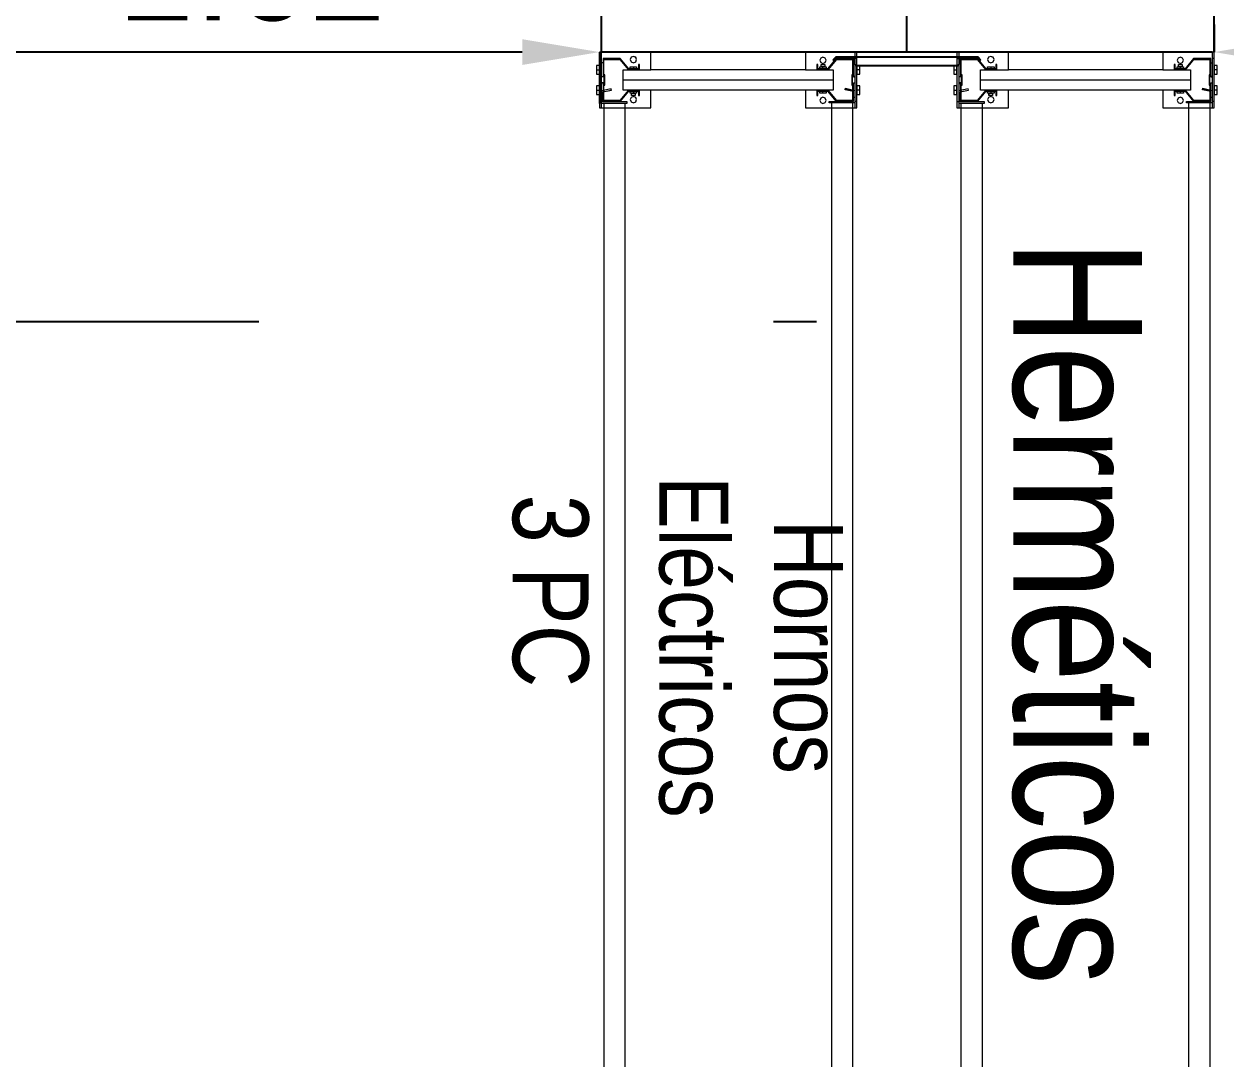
# Model space of a CAD drawing. Header units: metres. Extents: x 0 to 8715937, y -236336 to 216.
# Drawn here: x 129.953 to 132.754, y 85.312 to 87.725 of the extents above; entities that cross this region are included whole.
import ezdxf

# ---------------------------------------------------------------- set-up
doc = ezdxf.new("R2010")
doc.units = ezdxf.units.M
doc.header["$MEASUREMENT"] = 0
doc.header["$PDMODE"] = 3
doc.linetypes.add('ACAD_ISO10W100', pattern=[18, 12, -3, 0, -3])
for name, color, linetype in [('0-BLOCK-EQUIPAMIENTO', 7, 'Continuous'), ('0-BLOCK-ESTRUCTURA', 7, 'Continuous'), ('AAA BAST', 5, 'Continuous'), ('AAA CONECT', 3, 'Continuous'), ('AAA LARG', 1, 'Continuous'), ('COTAS INTERIORES', 2, 'Continuous'), ('EJES', 251, 'ACAD_ISO10W100'), ('MURO 20 - vista', 5, 'Continuous'), ('TEXTO', 7, 'Continuous')]:
    doc.layers.add(name, color=color, linetype=linetype)
doc.styles.add('AR', font='arial.ttf')
doc.dimstyles.new('CotaLoc0', dxfattribs={"dimtxt": 0.23, "dimasz": 0.18, "dimexe": 0.12, "dimexo": 0.37, "dimgap": 0.07, "dimtad": 1, "dimzin": 0, "dimdsep": 46, "dimtxsty": 'AR', "dimcen": 0.9, "dimclrd": 251, "dimclre": 251, "dimadec": 0, "dimazin": 0, "dimtfac": 1, "dimtofl": 0, "dimtmove": 1, "dimatfit": 3, "dimfxl": 0.18, "dimtolj": 1, "dimtzin": 0, "dimarcsym": 1})

# ---------------------------------------------------------------- blocks, each defined once
blk = doc.blocks.new('DPM-ESTRUCTURA')
at = {"layer": 'EJES', "ltscale": 0.4}
blk.add_line((108.48, 87.0301), (16.48, 87.0301), dxfattribs=at)
blk = doc.blocks.new('larguero 2.3')
at = {"layer": 'AAA LARG', "lineweight": 5}
for p, q in [((-0.0196, 0.0274), (-0.0189, 0.0305)), ((-0.0189, 0.0305), (0.0032, 0.0258)), ((-0.0568, -0.0032), (-0.0568, 0)), ((-0.0568, 0), (0, 0)), ((0, 0.0232), (-0.0196, 0.0274)), ((0, 0), (0, 0.0232)), ((0.0032, 0.0258), (0.0032, -0.0032)), ((-0.0518, -0.0032), (-0.0568, -0.0032)), ((-0.0018, -0.0032), (-0.0518, -0.0032)), ((-0.0518, -0.0032), (-0.0518, -2.2932)), ((-0.0018, -2.2932), (-0.0018, -0.0032)), ((0.0032, -0.0032), (-0.0018, -0.0032)), ((-0.0518, -2.2932), (-0.0568, -2.2932)), ((-0.0568, -2.2932), (-0.0568, -2.2964)), ((-0.0568, -2.2964), (-0.0002, -2.2962)), ((0.0032, -2.2932), (-0.0518, -2.2932)), ((-0.0002, -2.2962), (0, -2.3196)), ((0.0032, -2.3222), (0.0032, -2.2932)), ((0, -2.3196), (-0.0196, -2.3238)), ((-0.0196, -2.3238), (-0.0189, -2.3269)), ((-0.0189, -2.3269), (0.0032, -2.3222))]:
    blk.add_line(p, q, dxfattribs=at)
blk = doc.blocks.new('bastidor 0.60')
at = {"layer": 'MURO 20 - vista', "lineweight": 5}
h = blk.add_hatch(color=256, dxfattribs=at)
h.dxf.hatch_style = 1
h.paths.add_polyline_path([(-0.5068, 0.089), (-0.5068, 0.101), (-0.5088, 0.101), (-0.5088, 0.091), (-0.5318, 0.091), (-0.5518, 0.115), (-0.5918, 0.115), (-0.5918, 0.075), (-0.5898, 0.075), (-0.5898, 0.055), (-0.5918, 0.055), (-0.5918, 0.015), (-0.5518, 0.015), (-0.5318, 0.039), (-0.5284, 0.039), (-0.5284, 0.039), (-0.5209, 0.039), (-0.5134, 0.039), (-0.5088, 0.039), (-0.5088, 0.029), (-0.5068, 0.029), (-0.5068, 0.041), (-0.5327, 0.041), (-0.5527, 0.017), (-0.5898, 0.017), (-0.5898, 0.053), (-0.5878, 0.053), (-0.5878, 0.077), (-0.5898, 0.077), (-0.5898, 0.113), (-0.5527, 0.113), (-0.5327, 0.089)])
h = blk.add_hatch(color=256, dxfattribs=at)
h.dxf.hatch_style = 1
h.paths.add_polyline_path([(-0.0932, 0.041), (-0.0932, 0.029), (-0.0912, 0.029), (-0.0912, 0.039), (-0.0682, 0.039), (-0.0482, 0.015), (-0.0082, 0.015), (-0.0082, 0.055), (-0.0102, 0.055), (-0.0102, 0.075), (-0.0082, 0.075), (-0.0082, 0.115), (-0.0482, 0.115), (-0.0682, 0.091), (-0.0716, 0.091), (-0.0716, 0.091), (-0.0791, 0.091), (-0.0866, 0.091), (-0.0912, 0.091), (-0.0912, 0.101), (-0.0932, 0.101), (-0.0932, 0.089), (-0.0673, 0.089), (-0.0473, 0.113), (-0.0102, 0.113), (-0.0102, 0.077), (-0.0122, 0.077), (-0.0122, 0.053), (-0.0102, 0.053), (-0.0102, 0.017), (-0.0473, 0.017), (-0.0673, 0.041)])
at = {"layer": 'AAA BAST', "lineweight": 5}
for p, q in [((-0.48, 0.13), (-0.6, 0.13)), ((-0.6, 0.13), (-0.6, 0)), ((-0.6, 0.115), (-0.595, 0.115)), ((-0.595, 0.115), (-0.595, 0.13)), ((-0.595, 0.105), (-0.595, 0.115)), ((-0.5518, 0.115), (-0.5918, 0.115)), ((-0.5918, 0.115), (-0.5918, 0.075)), ((-0.5898, 0.077), (-0.5898, 0.113)), ((-0.5898, 0.113), (-0.5527, 0.113)), ((-0.5527, 0.113), (-0.5327, 0.089)), ((-0.5318, 0.091), (-0.5518, 0.115)), ((-0.5262, 0.1178), (-0.5284, 0.1125)), ((-0.5284, 0.1125), (-0.5262, 0.1072)), ((-0.5209, 0.12), (-0.5262, 0.1178)), ((-0.5156, 0.1178), (-0.5209, 0.12)), ((-0.5134, 0.1125), (-0.5156, 0.1178)), ((-0.5156, 0.1072), (-0.5134, 0.1125)), ((-0.48, 0.089), (-0.48, 0.13)), ((0, 0.13), (-0.12, 0.13)), ((-0.12, 0.13), (-0.12, 0.089)), ((-0.0844, 0.1161), (-0.0866, 0.1108)), ((-0.0791, 0.1183), (-0.0844, 0.1161)), ((-0.0738, 0.1161), (-0.0791, 0.1183)), ((-0.0716, 0.1108), (-0.0738, 0.1161)), ((-0.0482, 0.115), (-0.0682, 0.091)), ((-0.0673, 0.089), (-0.0473, 0.113)), ((-0.0082, 0.115), (-0.0482, 0.115)), ((-0.0473, 0.113), (-0.0102, 0.113)), ((-0.0102, 0.113), (-0.0102, 0.077)), ((-0.0082, 0.075), (-0.0082, 0.115)), ((-0.005, 0.13), (-0.005, 0.115)), ((0, 0.115), (-0.005, 0.115)), ((-0.005, 0.115), (-0.005, 0.105)), ((0, 0), (0, 0.13)), ((-0.6, 0.0985), (-0.607, 0.0985)), ((-0.607, 0.0985), (-0.607, 0.0785)), ((-0.607, 0.0885), (-0.6, 0.0885)), ((-0.6, 0.0885), (-0.6, 0.0985)), ((-0.6, 0.0785), (-0.6, 0.0985)), ((-0.595, 0.072), (-0.595, 0.105)), ((-0.5918, 0.105), (-0.595, 0.105)), ((-0.5448, 0.041), (-0.5448, 0.089)), ((-0.5448, 0.089), (-0.48, 0.089)), ((-0.5327, 0.089), (-0.5068, 0.089)), ((-0.5088, 0.091), (-0.5318, 0.091)), ((-0.5284, 0.091), (-0.5284, 0.096)), ((-0.5284, 0.096), (-0.5134, 0.096)), ((-0.5284, 0.091), (-0.5284, 0.096)), ((-0.5284, 0.096), (-0.5209, 0.096)), ((-0.5134, 0.091), (-0.5284, 0.091)), ((-0.5262, 0.1072), (-0.5209, 0.105)), ((-0.5209, 0.105), (-0.5156, 0.1072)), ((-0.5209, 0.096), (-0.5209, 0.091)), ((-0.5134, 0.096), (-0.5134, 0.091)), ((-0.5068, 0.101), (-0.5088, 0.101)), ((-0.5088, 0.101), (-0.5088, 0.091)), ((-0.5068, 0.089), (-0.5068, 0.101)), ((-0.48, 0.089), (-0.12, 0.089)), ((-0.12, 0.089), (-0.0552, 0.089)), ((-0.0912, 0.101), (-0.0932, 0.101)), ((-0.0932, 0.101), (-0.0932, 0.089)), ((-0.0932, 0.089), (-0.0673, 0.089)), ((-0.0912, 0.091), (-0.0912, 0.101)), ((-0.0682, 0.091), (-0.0912, 0.091)), ((-0.0866, 0.1108), (-0.0844, 0.1055)), ((-0.0866, 0.091), (-0.0866, 0.096)), ((-0.0866, 0.096), (-0.0716, 0.096)), ((-0.0716, 0.091), (-0.0866, 0.091)), ((-0.0844, 0.1055), (-0.0791, 0.1033)), ((-0.0833, 0.096), (-0.0833, 0.101)), ((-0.0833, 0.101), (-0.0748, 0.101)), ((-0.0791, 0.096), (-0.0833, 0.096)), ((-0.0791, 0.1033), (-0.0738, 0.1055)), ((-0.0791, 0.091), (-0.0791, 0.096)), ((-0.0748, 0.096), (-0.0791, 0.096)), ((-0.0716, 0.091), (-0.0791, 0.091)), ((-0.0748, 0.101), (-0.0748, 0.096)), ((-0.0738, 0.1055), (-0.0716, 0.1108)), ((-0.0716, 0.096), (-0.0716, 0.091)), ((-0.0552, 0.089), (-0.0552, 0.041)), ((-0.0082, 0.105), (-0.005, 0.105)), ((-0.005, 0.105), (-0.005, 0.072)), ((0.007, 0.0985), (0, 0.0985)), ((0, 0.0985), (0, 0.0885)), ((0.007, 0.0885), (0, 0.0885)), ((0, 0.0885), (0, 0.0785)), ((0.007, 0.0785), (0.007, 0.0985)), ((-0.607, 0.0785), (-0.6, 0.0785)), ((-0.595, 0.058), (-0.595, 0.072)), ((-0.5918, 0.072), (-0.595, 0.072)), ((-0.595, 0.025), (-0.595, 0.058)), ((-0.5918, 0.058), (-0.595, 0.058)), ((-0.5918, 0.075), (-0.5898, 0.075)), ((-0.5918, 0.075), (-0.5918, 0.072)), ((-0.5918, 0.055), (-0.5918, 0.058)), ((-0.5878, 0.077), (-0.5898, 0.077)), ((-0.5898, 0.075), (-0.5898, 0.055)), ((-0.5878, 0.053), (-0.5878, 0.077)), ((-0.0552, 0.065), (-0.5448, 0.065)), ((-0.0102, 0.077), (-0.0122, 0.077)), ((-0.0122, 0.077), (-0.0122, 0.053)), ((-0.0102, 0.055), (-0.0102, 0.075)), ((-0.0102, 0.075), (-0.0082, 0.075)), ((-0.0082, 0.075), (-0.0082, 0.072)), ((-0.0082, 0.072), (-0.005, 0.072)), ((-0.0082, 0.055), (-0.0082, 0.058)), ((-0.0082, 0.058), (-0.005, 0.058)), ((-0.005, 0.072), (-0.005, 0.058)), ((-0.005, 0.058), (-0.005, 0.025)), ((0, 0.0785), (0.007, 0.0785)), ((-0.6, 0.0515), (-0.607, 0.0515)), ((-0.607, 0.0515), (-0.607, 0.0315)), ((-0.607, 0.0415), (-0.6, 0.0415)), ((-0.607, 0.0315), (-0.6, 0.0315)), ((-0.6, 0.0415), (-0.6, 0.0515)), ((-0.6, 0.0315), (-0.6, 0.0415)), ((-0.5898, 0.055), (-0.5918, 0.055)), ((-0.5918, 0.055), (-0.5918, 0.015)), ((-0.5898, 0.017), (-0.5898, 0.053)), ((-0.5898, 0.053), (-0.5878, 0.053)), ((-0.5327, 0.041), (-0.5527, 0.017)), ((-0.5518, 0.015), (-0.5318, 0.039)), ((-0.48, 0.041), (-0.5448, 0.041)), ((-0.5068, 0.041), (-0.5327, 0.041)), ((-0.5318, 0.039), (-0.5088, 0.039)), ((-0.5284, 0.039), (-0.5134, 0.039)), ((-0.5284, 0.034), (-0.5284, 0.039)), ((-0.5284, 0.039), (-0.5209, 0.039)), ((-0.5134, 0.034), (-0.5284, 0.034)), ((-0.5252, 0.029), (-0.5252, 0.034)), ((-0.5252, 0.034), (-0.5209, 0.034)), ((-0.5167, 0.029), (-0.5252, 0.029)), ((-0.5209, 0.039), (-0.5209, 0.034)), ((-0.5209, 0.034), (-0.5167, 0.034)), ((-0.5167, 0.034), (-0.5167, 0.029)), ((-0.5134, 0.039), (-0.5134, 0.034)), ((-0.5088, 0.039), (-0.5088, 0.029)), ((-0.5088, 0.029), (-0.5068, 0.029)), ((-0.5068, 0.029), (-0.5068, 0.041)), ((-0.48, 0), (-0.48, 0.041)), ((-0.48, 0.041), (-0.12, 0.041)), ((-0.12, 0.041), (-0.12, 0)), ((-0.0552, 0.041), (-0.12, 0.041)), ((-0.0673, 0.041), (-0.0932, 0.041)), ((-0.0932, 0.041), (-0.0932, 0.029)), ((-0.0932, 0.029), (-0.0912, 0.029)), ((-0.0912, 0.039), (-0.0682, 0.039)), ((-0.0912, 0.029), (-0.0912, 0.039)), ((-0.0866, 0.034), (-0.0866, 0.039)), ((-0.0866, 0.039), (-0.0716, 0.039)), ((-0.0716, 0.034), (-0.0866, 0.034)), ((-0.0791, 0.034), (-0.0791, 0.039)), ((-0.0716, 0.034), (-0.0791, 0.034)), ((-0.0716, 0.039), (-0.0716, 0.034)), ((-0.0716, 0.039), (-0.0716, 0.034)), ((-0.0682, 0.039), (-0.0482, 0.015)), ((-0.0473, 0.017), (-0.0673, 0.041)), ((-0.0122, 0.053), (-0.0102, 0.053)), ((-0.0082, 0.055), (-0.0102, 0.055)), ((-0.0102, 0.053), (-0.0102, 0.017)), ((-0.0082, 0.015), (-0.0082, 0.055)), ((0.007, 0.0515), (0, 0.0515)), ((0, 0.0515), (0, 0.0315)), ((0.007, 0.0415), (0, 0.0415)), ((0, 0.0415), (0, 0.0315)), ((0, 0.0315), (0.007, 0.0315)), ((0.007, 0.0315), (0.007, 0.0515)), ((-0.6, 0.015), (-0.595, 0.015)), ((-0.6, 0), (-0.48, 0)), ((-0.595, 0.015), (-0.595, 0.025)), ((-0.5918, 0.025), (-0.595, 0.025)), ((-0.595, 0), (-0.595, 0.015)), ((-0.5918, 0.015), (-0.5518, 0.015)), ((-0.5527, 0.017), (-0.5898, 0.017)), ((-0.5262, 0.0245), (-0.5284, 0.0192)), ((-0.5284, 0.0192), (-0.5262, 0.0139)), ((-0.5209, 0.0267), (-0.5262, 0.0245)), ((-0.5262, 0.0139), (-0.5209, 0.0117)), ((-0.5156, 0.0245), (-0.5209, 0.0267)), ((-0.5209, 0.0117), (-0.5156, 0.0139)), ((-0.5134, 0.0192), (-0.5156, 0.0245)), ((-0.5156, 0.0139), (-0.5134, 0.0192)), ((-0.12, 0), (0, 0)), ((-0.0844, 0.0228), (-0.0866, 0.0175)), ((-0.0866, 0.0175), (-0.0844, 0.0122)), ((-0.0791, 0.025), (-0.0844, 0.0228)), ((-0.0844, 0.0122), (-0.0791, 0.01)), ((-0.0738, 0.0228), (-0.0791, 0.025)), ((-0.0791, 0.01), (-0.0738, 0.0122)), ((-0.0716, 0.0175), (-0.0738, 0.0228)), ((-0.0738, 0.0122), (-0.0716, 0.0175)), ((-0.0482, 0.015), (-0.0082, 0.015)), ((-0.0102, 0.017), (-0.0473, 0.017)), ((-0.0082, 0.025), (-0.005, 0.025)), ((-0.005, 0.025), (-0.005, 0.015)), ((0, 0.015), (-0.005, 0.015)), ((-0.005, 0.015), (-0.005, 0))]:
    blk.add_line(p, q, dxfattribs=at)
blk = doc.blocks.new('conector de 0.25')
at = {"layer": 'AAA CONECT'}
for p, q in [((-0.3358, 0.007), (-0.3373, 0.0057)), ((-0.3373, 0.0057), (-0.3309, -0.002)), ((-0.33, 0), (-0.3358, 0.007)), ((-0.2884, 0), (-0.33, 0)), ((-0.2834, 0.018), (-0.2884, 0.013)), ((-0.2884, 0.013), (-0.2884, 0)), ((-0.0466, 0.018), (-0.2834, 0.018)), ((-0.0416, 0.013), (-0.0466, 0.018)), ((-0.0416, 0), (-0.0416, 0.013)), ((0, 0), (-0.0416, 0)), ((0.0058, 0.007), (0, 0)), ((0.0009, -0.002), (0.0073, 0.0057)), ((0.0073, 0.0057), (0.0058, 0.007)), ((-0.3309, -0.002), (0.0009, -0.002))]:
    blk.add_line(p, q, dxfattribs=at)
blk = doc.blocks.new('DPM-EQUIPAMIENTO')
at = {"ltscale": 0.1}
for p, q in [((43.5791, 87.6593), (43.5791, 88.2593)), ((44.2906, 87.6593), (44.2906, 88.2593)), ((45.0021, 88.2593), (45.0071, 87.6593)), ((45.0021, 87.6593), (43.5791, 87.6593))]:
    blk.add_line(p, q, dxfattribs=at)
at = {"layer": 'AAA BAST', "rotation": 180}
for p in [(43.5741, 87.6593), (44.4071, 87.6593)]:
    blk.add_blockref('bastidor 0.60', p, dxfattribs=at)
at = {"layer": 'AAA CONECT', "rotation": 180}
for name, p in [('conector de 0.25', (44.1256, 87.6458)), ('larguero 2.3', (43.5821, 85.2468)), ('larguero 2.3', (44.4148, 85.2468))]:
    blk.add_blockref(name, p, dxfattribs=at)
at = {"layer": 'AAA CONECT'}
for p in [(44.1664, 87.5443), (44.9991, 87.5443)]:
    blk.add_blockref('larguero 2.3', p, dxfattribs=at)
blk = doc.blocks.new('*D140')
at = {"layer": 'COTAS INTERIORES', "color": 251, "lineweight": -2, "ltscale": 0.1, "transparency": 16777216}
for p, q in [((132.7271, 87.6593), (132.7271, 87.7793)), ((134.3471, 87.6593), (134.3471, 87.7793)), ((134.1671, 87.6593), (132.9071, 87.6593))]:
    blk.add_line(p, q, dxfattribs=at)
at = {"layer": 'COTAS INTERIORES', "color": 251, "ltscale": 0.1, "transparency": 16777216}
for points in [[(132.9071, 87.6893), (132.9071, 87.6293), (132.7271, 87.6593)], [(134.1671, 87.6893), (134.1671, 87.6293), (134.3471, 87.6593)]]:
    blk.add_solid(points, dxfattribs=at)
at = {"layer": 'Defpoints', "color": 0, "ltscale": 0.1, "transparency": 16777216}
for p in [(132.7271, 87.6593), (132.7271, 87.6593), (134.3471, 87.6593)]:
    blk.add_point(p, dxfattribs=at)
at = {"layer": 'COTAS INTERIORES', "color": 0, "ltscale": 0.1, "transparency": 16777216, "insert": (133.5371, 87.8467), "char_height": 0.23, "attachment_point": 5, "style": 'AR'}
blk.add_mtext('\\A1;1.62', dxfattribs=at)
blk = doc.blocks.new('*D141')
at = {"layer": 'COTAS INTERIORES', "color": 251, "lineweight": -2, "ltscale": 0.1, "transparency": 16777216}
for p, q in [((129.6721, 87.6593), (129.6721, 87.7793)), ((131.1141, 87.6593), (129.8521, 87.6593)), ((131.2941, 87.6593), (131.2941, 87.5393))]:
    blk.add_line(p, q, dxfattribs=at)
at = {"layer": 'COTAS INTERIORES', "color": 251, "ltscale": 0.1, "transparency": 16777216}
for points in [[(129.8521, 87.6893), (129.8521, 87.6293), (129.6721, 87.6593)], [(131.1141, 87.6893), (131.1141, 87.6293), (131.2941, 87.6593)]]:
    blk.add_solid(points, dxfattribs=at)
at = {"layer": 'Defpoints', "color": 0, "ltscale": 0.1, "transparency": 16777216}
for p in [(129.6721, 87.6593), (129.6721, 87.6593), (131.2941, 87.6593)]:
    blk.add_point(p, dxfattribs=at)
at = {"layer": 'COTAS INTERIORES', "color": 0, "ltscale": 0.1, "transparency": 16777216, "insert": (130.4831, 87.8467), "char_height": 0.23, "attachment_point": 5, "style": 'AR'}
blk.add_mtext('\\A1;1.62', dxfattribs=at)

msp = doc.modelspace()

# ---------------------------------------------------------------- hatches: boundary and pattern name
at = {"layer": 'MURO 20 - vista', "lineweight": 5}
h = msp.add_hatch(color=256, dxfattribs=at)
h.dxf.hatch_style = 1
h.paths.add_polyline_path([(131.3873, 87.6183), (131.3873, 87.6303), (131.3853, 87.6303), (131.3853, 87.6203), (131.3623, 87.6203), (131.3423, 87.6443), (131.3023, 87.6443), (131.3023, 87.6043), (131.3043, 87.6043), (131.3043, 87.5843), (131.3023, 87.5843), (131.3023, 87.5443), (131.3423, 87.5443), (131.3623, 87.5683), (131.3657, 87.5683), (131.3657, 87.5683), (131.3732, 87.5683), (131.3807, 87.5683), (131.3853, 87.5683), (131.3853, 87.5583), (131.3873, 87.5583), (131.3873, 87.5703), (131.3614, 87.5703), (131.3414, 87.5463), (131.3043, 87.5463), (131.3043, 87.5823), (131.3063, 87.5823), (131.3063, 87.6063), (131.3043, 87.6063), (131.3043, 87.6423), (131.3414, 87.6423), (131.3614, 87.6183)])
h = msp.add_hatch(color=256, dxfattribs=at)
h.dxf.hatch_style = 1
h.paths.add_polyline_path([(131.8009, 87.5703), (131.8009, 87.5583), (131.8029, 87.5583), (131.8029, 87.5683), (131.8259, 87.5683), (131.8459, 87.5443), (131.8859, 87.5443), (131.8859, 87.5843), (131.8839, 87.5843), (131.8839, 87.6043), (131.8859, 87.6043), (131.8859, 87.6443), (131.8459, 87.6443), (131.8259, 87.6203), (131.8225, 87.6203), (131.8225, 87.6203), (131.815, 87.6203), (131.8075, 87.6203), (131.8029, 87.6203), (131.8029, 87.6303), (131.8009, 87.6303), (131.8009, 87.6183), (131.8269, 87.6183), (131.8469, 87.6423), (131.8839, 87.6423), (131.8839, 87.6063), (131.8819, 87.6063), (131.8819, 87.5823), (131.8839, 87.5823), (131.8839, 87.5463), (131.8469, 87.5463), (131.8269, 87.5703)])
h = msp.add_hatch(color=256, dxfattribs=at)
h.dxf.hatch_style = 1
h.paths.add_polyline_path([(132.2203, 87.6183), (132.2203, 87.6303), (132.2183, 87.6303), (132.2183, 87.6203), (132.1953, 87.6203), (132.1753, 87.6443), (132.1353, 87.6443), (132.1353, 87.6043), (132.1373, 87.6043), (132.1373, 87.5843), (132.1353, 87.5843), (132.1353, 87.5443), (132.1753, 87.5443), (132.1953, 87.5683), (132.1987, 87.5683), (132.1987, 87.5683), (132.2062, 87.5683), (132.2137, 87.5683), (132.2183, 87.5683), (132.2183, 87.5583), (132.2203, 87.5583), (132.2203, 87.5703), (132.1944, 87.5703), (132.1744, 87.5463), (132.1373, 87.5463), (132.1373, 87.5823), (132.1393, 87.5823), (132.1393, 87.6063), (132.1373, 87.6063), (132.1373, 87.6423), (132.1744, 87.6423), (132.1944, 87.6183)])
h = msp.add_hatch(color=256, dxfattribs=at)
h.dxf.hatch_style = 1
h.paths.add_polyline_path([(132.6339, 87.5703), (132.6339, 87.5583), (132.6359, 87.5583), (132.6359, 87.5683), (132.6589, 87.5683), (132.6789, 87.5443), (132.7189, 87.5443), (132.7189, 87.5843), (132.7169, 87.5843), (132.7169, 87.6043), (132.7189, 87.6043), (132.7189, 87.6443), (132.6789, 87.6443), (132.6589, 87.6203), (132.6555, 87.6203), (132.6555, 87.6203), (132.648, 87.6203), (132.6405, 87.6203), (132.6359, 87.6203), (132.6359, 87.6303), (132.6339, 87.6303), (132.6339, 87.6183), (132.6598, 87.6183), (132.6798, 87.6423), (132.7169, 87.6423), (132.7169, 87.6063), (132.7149, 87.6063), (132.7149, 87.5823), (132.7169, 87.5823), (132.7169, 87.5463), (132.6798, 87.5463), (132.6598, 87.5703)])

# ---------------------------------------------------------------- linework, layer by layer
at = {"layer": 'AAA BAST', "lineweight": 5}
for p, q in [((131.4141, 87.6593), (131.2941, 87.6593)), ((131.2941, 87.6593), (131.2941, 87.5293)), ((131.2941, 87.6443), (131.2991, 87.6443)), ((131.2991, 87.6443), (131.2991, 87.6593)), ((131.2991, 87.6343), (131.2991, 87.6443)), ((131.3423, 87.6443), (131.3023, 87.6443)), ((131.3023, 87.6443), (131.3023, 87.6043)), ((131.3043, 87.6063), (131.3043, 87.6423)), ((131.3043, 87.6423), (131.3414, 87.6423)), ((131.3414, 87.6423), (131.3614, 87.6183)), ((131.3623, 87.6203), (131.3423, 87.6443)), ((131.3679, 87.6471), (131.3657, 87.6418)), ((131.3657, 87.6418), (131.3679, 87.6364)), ((131.3732, 87.6493), (131.3679, 87.6471)), ((131.3679, 87.6364), (131.3732, 87.6343)), ((131.3785, 87.647), (131.3732, 87.6493)), ((131.3732, 87.6343), (131.3785, 87.6364)), ((131.3807, 87.6418), (131.3785, 87.647)), ((131.3785, 87.6364), (131.3807, 87.6418)), ((131.4141, 87.6183), (131.4141, 87.6593)), ((131.8941, 87.6593), (131.7741, 87.6593)), ((131.7741, 87.6593), (131.7741, 87.6183)), ((131.8097, 87.6454), (131.8075, 87.6401)), ((131.8075, 87.6401), (131.8097, 87.6348)), ((131.815, 87.6476), (131.8097, 87.6454)), ((131.8203, 87.6454), (131.815, 87.6476)), ((131.8225, 87.6401), (131.8203, 87.6454)), ((131.8203, 87.6348), (131.8225, 87.6401)), ((131.8459, 87.6443), (131.8259, 87.6203)), ((131.8269, 87.6183), (131.8469, 87.6423)), ((131.8859, 87.6443), (131.8459, 87.6443)), ((131.8469, 87.6423), (131.8839, 87.6423)), ((131.8839, 87.6423), (131.8839, 87.6063)), ((131.8859, 87.6043), (131.8859, 87.6443)), ((131.8891, 87.6593), (131.8891, 87.6443)), ((131.8941, 87.6443), (131.8891, 87.6443)), ((131.8891, 87.6443), (131.8891, 87.6343)), ((131.8941, 87.5293), (131.8941, 87.6593)), ((132.2471, 87.6593), (132.1271, 87.6593)), ((132.1271, 87.6593), (132.1271, 87.5293)), ((132.1271, 87.6443), (132.1321, 87.6443)), ((132.1321, 87.6443), (132.1321, 87.6593)), ((132.1321, 87.6343), (132.1321, 87.6443)), ((132.1753, 87.6443), (132.1353, 87.6443)), ((132.1353, 87.6443), (132.1353, 87.6043)), ((132.1373, 87.6063), (132.1373, 87.6423)), ((132.1373, 87.6423), (132.1744, 87.6423)), ((132.1744, 87.6423), (132.1944, 87.6183)), ((132.1953, 87.6203), (132.1753, 87.6443)), ((132.2009, 87.6471), (132.1987, 87.6418)), ((132.1987, 87.6418), (132.2009, 87.6364)), ((132.2062, 87.6493), (132.2009, 87.6471)), ((132.2009, 87.6364), (132.2062, 87.6343)), ((132.2115, 87.647), (132.2062, 87.6493)), ((132.2062, 87.6343), (132.2115, 87.6364)), ((132.2137, 87.6418), (132.2115, 87.647)), ((132.2115, 87.6364), (132.2137, 87.6418)), ((132.2471, 87.6183), (132.2471, 87.6593)), ((132.7271, 87.6593), (132.6071, 87.6593)), ((132.6071, 87.6593), (132.6071, 87.6183)), ((132.6427, 87.6454), (132.6405, 87.6401)), ((132.6405, 87.6401), (132.6427, 87.6348)), ((132.648, 87.6476), (132.6427, 87.6454)), ((132.6533, 87.6454), (132.648, 87.6476)), ((132.6555, 87.6401), (132.6533, 87.6454)), ((132.6533, 87.6348), (132.6555, 87.6401)), ((132.6789, 87.6443), (132.6589, 87.6203)), ((132.6598, 87.6183), (132.6798, 87.6423)), ((132.7189, 87.6443), (132.6789, 87.6443)), ((132.6798, 87.6423), (132.7169, 87.6423)), ((132.7169, 87.6423), (132.7169, 87.6063)), ((132.7189, 87.6043), (132.7189, 87.6443)), ((132.7221, 87.6593), (132.7221, 87.6443)), ((132.7271, 87.6443), (132.7221, 87.6443)), ((132.7221, 87.6443), (132.7221, 87.6343)), ((132.7271, 87.5293), (132.7271, 87.6593)), ((131.2941, 87.6278), (131.2871, 87.6278)), ((131.2871, 87.6278), (131.2871, 87.6078)), ((131.2871, 87.6178), (131.2941, 87.6178)), ((131.2871, 87.6078), (131.2941, 87.6078)), ((131.2941, 87.6178), (131.2941, 87.6278)), ((131.2941, 87.6078), (131.2941, 87.6278)), ((131.2991, 87.6013), (131.2991, 87.6343)), ((131.3023, 87.6343), (131.2991, 87.6343)), ((131.3494, 87.5703), (131.3494, 87.6183)), ((131.3494, 87.6183), (131.4141, 87.6183)), ((131.3614, 87.6183), (131.3873, 87.6183)), ((131.3853, 87.6203), (131.3623, 87.6203)), ((131.3657, 87.6203), (131.3657, 87.6253)), ((131.3657, 87.6253), (131.3807, 87.6253)), ((131.3657, 87.6203), (131.3657, 87.6253)), ((131.3657, 87.6253), (131.3732, 87.6253)), ((131.3807, 87.6203), (131.3657, 87.6203)), ((131.3732, 87.6253), (131.3732, 87.6203)), ((131.3807, 87.6253), (131.3807, 87.6203)), ((131.3873, 87.6303), (131.3853, 87.6303)), ((131.3853, 87.6303), (131.3853, 87.6203)), ((131.3873, 87.6183), (131.3873, 87.6303)), ((131.7741, 87.6183), (131.4141, 87.6183)), ((131.7741, 87.6183), (131.8389, 87.6183)), ((131.8029, 87.6303), (131.8009, 87.6303)), ((131.8009, 87.6303), (131.8009, 87.6183)), ((131.8009, 87.6183), (131.8269, 87.6183)), ((131.8029, 87.6203), (131.8029, 87.6303)), ((131.8259, 87.6203), (131.8029, 87.6203)), ((131.8075, 87.6203), (131.8075, 87.6253)), ((131.8075, 87.6253), (131.8225, 87.6253)), ((131.8225, 87.6203), (131.8075, 87.6203)), ((131.8097, 87.6348), (131.815, 87.6326)), ((131.8108, 87.6253), (131.8108, 87.6303)), ((131.8108, 87.6303), (131.8193, 87.6303)), ((131.815, 87.6253), (131.8108, 87.6253)), ((131.815, 87.6326), (131.8203, 87.6348)), ((131.815, 87.6203), (131.815, 87.6253)), ((131.8193, 87.6253), (131.815, 87.6253)), ((131.8225, 87.6203), (131.815, 87.6203)), ((131.8193, 87.6303), (131.8193, 87.6253)), ((131.8225, 87.6253), (131.8225, 87.6203)), ((131.8389, 87.6183), (131.8389, 87.5703)), ((131.8859, 87.6343), (131.8891, 87.6343)), ((131.8891, 87.6343), (131.8891, 87.6013)), ((131.9011, 87.6278), (131.8941, 87.6278)), ((131.8941, 87.6278), (131.8941, 87.6178)), ((131.9011, 87.6178), (131.8941, 87.6178)), ((131.8941, 87.6178), (131.8941, 87.6078)), ((131.8941, 87.6078), (131.9011, 87.6078)), ((131.9011, 87.6078), (131.9011, 87.6278)), ((132.1271, 87.6278), (132.1201, 87.6278)), ((132.1201, 87.6278), (132.1201, 87.6078)), ((132.1201, 87.6178), (132.1271, 87.6178)), ((132.1201, 87.6078), (132.1271, 87.6078)), ((132.1271, 87.6178), (132.1271, 87.6278)), ((132.1271, 87.6078), (132.1271, 87.6278)), ((132.1321, 87.6013), (132.1321, 87.6343)), ((132.1353, 87.6343), (132.1321, 87.6343)), ((132.1823, 87.5703), (132.1823, 87.6183)), ((132.1823, 87.6183), (132.2471, 87.6183)), ((132.1944, 87.6183), (132.2203, 87.6183)), ((132.2183, 87.6203), (132.1953, 87.6203)), ((132.1987, 87.6203), (132.1987, 87.6253)), ((132.1987, 87.6253), (132.2137, 87.6253)), ((132.1987, 87.6203), (132.1987, 87.6253)), ((132.1987, 87.6253), (132.2062, 87.6253)), ((132.2137, 87.6203), (132.1987, 87.6203)), ((132.2062, 87.6253), (132.2062, 87.6203)), ((132.2137, 87.6253), (132.2137, 87.6203)), ((132.2203, 87.6303), (132.2183, 87.6303)), ((132.2183, 87.6303), (132.2183, 87.6203)), ((132.2203, 87.6183), (132.2203, 87.6303)), ((132.6071, 87.6183), (132.2471, 87.6183)), ((132.6071, 87.6183), (132.6719, 87.6183)), ((132.6359, 87.6303), (132.6339, 87.6303)), ((132.6339, 87.6303), (132.6339, 87.6183)), ((132.6339, 87.6183), (132.6598, 87.6183)), ((132.6359, 87.6203), (132.6359, 87.6303)), ((132.6589, 87.6203), (132.6359, 87.6203)), ((132.6405, 87.6203), (132.6405, 87.6253)), ((132.6405, 87.6253), (132.6555, 87.6253)), ((132.6555, 87.6203), (132.6405, 87.6203)), ((132.6427, 87.6348), (132.648, 87.6326)), ((132.6438, 87.6253), (132.6438, 87.6303)), ((132.6438, 87.6303), (132.6523, 87.6303)), ((132.648, 87.6253), (132.6438, 87.6253)), ((132.648, 87.6326), (132.6533, 87.6348)), ((132.648, 87.6203), (132.648, 87.6253)), ((132.6523, 87.6253), (132.648, 87.6253)), ((132.6555, 87.6203), (132.648, 87.6203)), ((132.6523, 87.6303), (132.6523, 87.6253)), ((132.6555, 87.6253), (132.6555, 87.6203)), ((132.6719, 87.6183), (132.6719, 87.5703)), ((132.7189, 87.6343), (132.7221, 87.6343)), ((132.7221, 87.6343), (132.7221, 87.6013)), ((132.7341, 87.6278), (132.7271, 87.6278)), ((132.7271, 87.6278), (132.7271, 87.6178)), ((132.7341, 87.6178), (132.7271, 87.6178)), ((132.7271, 87.6178), (132.7271, 87.6078)), ((132.7271, 87.6078), (132.7341, 87.6078)), ((132.7341, 87.6078), (132.7341, 87.6278)), ((131.2941, 87.5808), (131.2871, 87.5808)), ((131.2871, 87.5808), (131.2871, 87.5608)), ((131.2941, 87.5708), (131.2941, 87.5808)), ((131.2991, 87.5873), (131.2991, 87.6013)), ((131.3023, 87.6013), (131.2991, 87.6013)), ((131.2991, 87.5543), (131.2991, 87.5873)), ((131.3023, 87.5873), (131.2991, 87.5873)), ((131.3023, 87.6043), (131.3043, 87.6043)), ((131.3023, 87.6043), (131.3023, 87.6013)), ((131.3023, 87.5843), (131.3023, 87.5873)), ((131.3043, 87.5843), (131.3023, 87.5843)), ((131.3023, 87.5843), (131.3023, 87.5443)), ((131.3063, 87.6063), (131.3043, 87.6063)), ((131.3043, 87.6043), (131.3043, 87.5843)), ((131.3043, 87.5463), (131.3043, 87.5823)), ((131.3043, 87.5823), (131.3063, 87.5823)), ((131.3063, 87.5823), (131.3063, 87.6063)), ((131.3494, 87.5943), (131.8389, 87.5943)), ((131.8839, 87.6063), (131.8819, 87.6063)), ((131.8819, 87.6063), (131.8819, 87.5823)), ((131.8819, 87.5823), (131.8839, 87.5823)), ((131.8839, 87.5843), (131.8839, 87.6043)), ((131.8839, 87.6043), (131.8859, 87.6043)), ((131.8859, 87.5843), (131.8839, 87.5843)), ((131.8839, 87.5823), (131.8839, 87.5463)), ((131.8859, 87.6043), (131.8859, 87.6013)), ((131.8859, 87.6013), (131.8891, 87.6013)), ((131.8859, 87.5843), (131.8859, 87.5873)), ((131.8859, 87.5873), (131.8891, 87.5873)), ((131.8859, 87.5443), (131.8859, 87.5843)), ((131.8891, 87.6013), (131.8891, 87.5873)), ((131.8891, 87.5873), (131.8891, 87.5543)), ((131.9011, 87.5808), (131.8941, 87.5808)), ((131.8941, 87.5808), (131.8941, 87.5608)), ((131.9011, 87.5608), (131.9011, 87.5808)), ((132.1271, 87.5808), (132.1201, 87.5808)), ((132.1201, 87.5808), (132.1201, 87.5608)), ((132.1271, 87.5708), (132.1271, 87.5808)), ((132.1321, 87.5873), (132.1321, 87.6013)), ((132.1353, 87.6013), (132.1321, 87.6013)), ((132.1321, 87.5543), (132.1321, 87.5873)), ((132.1353, 87.5873), (132.1321, 87.5873)), ((132.1353, 87.6043), (132.1373, 87.6043)), ((132.1353, 87.6043), (132.1353, 87.6013)), ((132.1353, 87.5843), (132.1353, 87.5873)), ((132.1373, 87.5843), (132.1353, 87.5843)), ((132.1353, 87.5843), (132.1353, 87.5443)), ((132.1393, 87.6063), (132.1373, 87.6063)), ((132.1373, 87.6043), (132.1373, 87.5843)), ((132.1373, 87.5463), (132.1373, 87.5823)), ((132.1373, 87.5823), (132.1393, 87.5823)), ((132.1393, 87.5823), (132.1393, 87.6063)), ((132.1823, 87.5943), (132.6719, 87.5943)), ((132.7169, 87.6063), (132.7149, 87.6063)), ((132.7149, 87.6063), (132.7149, 87.5823)), ((132.7149, 87.5823), (132.7169, 87.5823)), ((132.7169, 87.5843), (132.7169, 87.6043)), ((132.7169, 87.6043), (132.7189, 87.6043)), ((132.7189, 87.5843), (132.7169, 87.5843)), ((132.7169, 87.5823), (132.7169, 87.5463)), ((132.7189, 87.6043), (132.7189, 87.6013)), ((132.7189, 87.6013), (132.7221, 87.6013)), ((132.7189, 87.5843), (132.7189, 87.5873)), ((132.7189, 87.5873), (132.7221, 87.5873)), ((132.7189, 87.5443), (132.7189, 87.5843)), ((132.7221, 87.6013), (132.7221, 87.5873)), ((132.7221, 87.5873), (132.7221, 87.5543)), ((132.7341, 87.5808), (132.7271, 87.5808)), ((132.7271, 87.5808), (132.7271, 87.5608)), ((132.7341, 87.5608), (132.7341, 87.5808)), ((131.2871, 87.5708), (131.2941, 87.5708)), ((131.2871, 87.5608), (131.2941, 87.5608)), ((131.2941, 87.5608), (131.2941, 87.5708)), ((131.2991, 87.5443), (131.2991, 87.5543)), ((131.3023, 87.5543), (131.2991, 87.5543)), ((131.3614, 87.5703), (131.3414, 87.5463)), ((131.3423, 87.5443), (131.3623, 87.5683)), ((131.4141, 87.5703), (131.3494, 87.5703)), ((131.3873, 87.5703), (131.3614, 87.5703)), ((131.3623, 87.5683), (131.3853, 87.5683)), ((131.3657, 87.5683), (131.3807, 87.5683)), ((131.3657, 87.5633), (131.3657, 87.5683)), ((131.3657, 87.5683), (131.3732, 87.5683)), ((131.3807, 87.5633), (131.3657, 87.5633)), ((131.3679, 87.5537), (131.3657, 87.5484)), ((131.3732, 87.5559), (131.3679, 87.5537)), ((131.369, 87.5583), (131.369, 87.5633)), ((131.369, 87.5633), (131.3732, 87.5633)), ((131.3775, 87.5583), (131.369, 87.5583)), ((131.3732, 87.5683), (131.3732, 87.5633)), ((131.3732, 87.5633), (131.3775, 87.5633)), ((131.3785, 87.5537), (131.3732, 87.5559)), ((131.3775, 87.5633), (131.3775, 87.5583)), ((131.3807, 87.5484), (131.3785, 87.5537)), ((131.3807, 87.5683), (131.3807, 87.5633)), ((131.3853, 87.5683), (131.3853, 87.5583)), ((131.3853, 87.5583), (131.3873, 87.5583)), ((131.3873, 87.5583), (131.3873, 87.5703)), ((131.4141, 87.5293), (131.4141, 87.5703)), ((131.7741, 87.5703), (131.4141, 87.5703)), ((131.7741, 87.5703), (131.7741, 87.5293)), ((131.8389, 87.5703), (131.7741, 87.5703)), ((131.8269, 87.5703), (131.8009, 87.5703)), ((131.8009, 87.5703), (131.8009, 87.5583)), ((131.8009, 87.5583), (131.8029, 87.5583)), ((131.8029, 87.5683), (131.8259, 87.5683)), ((131.8029, 87.5583), (131.8029, 87.5683)), ((131.8075, 87.5633), (131.8075, 87.5683)), ((131.8075, 87.5683), (131.8225, 87.5683)), ((131.8225, 87.5633), (131.8075, 87.5633)), ((131.8097, 87.5521), (131.8075, 87.5468)), ((131.815, 87.5543), (131.8097, 87.5521)), ((131.815, 87.5633), (131.815, 87.5683)), ((131.8225, 87.5633), (131.815, 87.5633)), ((131.8203, 87.5521), (131.815, 87.5543)), ((131.8225, 87.5468), (131.8203, 87.5521)), ((131.8225, 87.5683), (131.8225, 87.5633)), ((131.8225, 87.5683), (131.8225, 87.5633)), ((131.8259, 87.5683), (131.8459, 87.5443)), ((131.8469, 87.5463), (131.8269, 87.5703)), ((131.8859, 87.5543), (131.8891, 87.5543)), ((131.8891, 87.5543), (131.8891, 87.5443)), ((131.9011, 87.5708), (131.8941, 87.5708)), ((131.8941, 87.5708), (131.8941, 87.5608)), ((131.8941, 87.5608), (131.9011, 87.5608)), ((132.1201, 87.5708), (132.1271, 87.5708)), ((132.1201, 87.5608), (132.1271, 87.5608)), ((132.1271, 87.5608), (132.1271, 87.5708)), ((132.1321, 87.5443), (132.1321, 87.5543)), ((132.1353, 87.5543), (132.1321, 87.5543)), ((132.1944, 87.5703), (132.1744, 87.5463)), ((132.1753, 87.5443), (132.1953, 87.5683)), ((132.2471, 87.5703), (132.1823, 87.5703)), ((132.2203, 87.5703), (132.1944, 87.5703)), ((132.1953, 87.5683), (132.2183, 87.5683)), ((132.1987, 87.5683), (132.2137, 87.5683)), ((132.1987, 87.5633), (132.1987, 87.5683)), ((132.1987, 87.5683), (132.2062, 87.5683)), ((132.2137, 87.5633), (132.1987, 87.5633)), ((132.2009, 87.5537), (132.1987, 87.5484)), ((132.2062, 87.5559), (132.2009, 87.5537)), ((132.202, 87.5583), (132.202, 87.5633)), ((132.202, 87.5633), (132.2062, 87.5633)), ((132.2105, 87.5583), (132.202, 87.5583)), ((132.2062, 87.5683), (132.2062, 87.5633)), ((132.2062, 87.5633), (132.2105, 87.5633)), ((132.2115, 87.5537), (132.2062, 87.5559)), ((132.2105, 87.5633), (132.2105, 87.5583)), ((132.2137, 87.5484), (132.2115, 87.5537)), ((132.2137, 87.5683), (132.2137, 87.5633)), ((132.2183, 87.5683), (132.2183, 87.5583)), ((132.2183, 87.5583), (132.2203, 87.5583)), ((132.2203, 87.5583), (132.2203, 87.5703)), ((132.2471, 87.5293), (132.2471, 87.5703)), ((132.6071, 87.5703), (132.2471, 87.5703)), ((132.6071, 87.5703), (132.6071, 87.5293)), ((132.6719, 87.5703), (132.6071, 87.5703)), ((132.6598, 87.5703), (132.6339, 87.5703)), ((132.6339, 87.5703), (132.6339, 87.5583)), ((132.6339, 87.5583), (132.6359, 87.5583)), ((132.6359, 87.5683), (132.6589, 87.5683)), ((132.6359, 87.5583), (132.6359, 87.5683)), ((132.6405, 87.5633), (132.6405, 87.5683)), ((132.6405, 87.5683), (132.6555, 87.5683)), ((132.6555, 87.5633), (132.6405, 87.5633)), ((132.6427, 87.5521), (132.6405, 87.5468)), ((132.648, 87.5543), (132.6427, 87.5521)), ((132.648, 87.5633), (132.648, 87.5683)), ((132.6555, 87.5633), (132.648, 87.5633)), ((132.6533, 87.5521), (132.648, 87.5543)), ((132.6555, 87.5468), (132.6533, 87.5521)), ((132.6555, 87.5683), (132.6555, 87.5633)), ((132.6555, 87.5683), (132.6555, 87.5633)), ((132.6589, 87.5683), (132.6789, 87.5443)), ((132.6798, 87.5463), (132.6598, 87.5703)), ((132.7189, 87.5543), (132.7221, 87.5543)), ((132.7221, 87.5543), (132.7221, 87.5443)), ((132.7341, 87.5708), (132.7271, 87.5708)), ((132.7271, 87.5708), (132.7271, 87.5608)), ((132.7271, 87.5608), (132.7341, 87.5608)), ((131.2941, 87.5443), (131.2991, 87.5443)), ((131.2941, 87.5293), (131.4141, 87.5293)), ((131.2991, 87.5293), (131.2991, 87.5443)), ((131.3023, 87.5443), (131.3423, 87.5443)), ((131.3414, 87.5463), (131.3043, 87.5463)), ((131.3657, 87.5484), (131.3679, 87.5431)), ((131.3679, 87.5431), (131.3732, 87.5409)), ((131.3732, 87.5409), (131.3785, 87.5431)), ((131.3785, 87.5431), (131.3807, 87.5484)), ((131.7741, 87.5293), (131.8941, 87.5293)), ((131.8075, 87.5468), (131.8097, 87.5415)), ((131.8097, 87.5415), (131.815, 87.5393)), ((131.815, 87.5393), (131.8203, 87.5415)), ((131.8203, 87.5415), (131.8225, 87.5468)), ((131.8459, 87.5443), (131.8859, 87.5443)), ((131.8839, 87.5463), (131.8469, 87.5463)), ((131.8941, 87.5443), (131.8891, 87.5443)), ((131.8891, 87.5443), (131.8891, 87.5293)), ((132.1271, 87.5443), (132.1321, 87.5443)), ((132.1271, 87.5293), (132.2471, 87.5293)), ((132.1321, 87.5293), (132.1321, 87.5443)), ((132.1353, 87.5443), (132.1753, 87.5443)), ((132.1744, 87.5463), (132.1373, 87.5463)), ((132.1987, 87.5484), (132.2009, 87.5431)), ((132.2009, 87.5431), (132.2062, 87.5409)), ((132.2062, 87.5409), (132.2115, 87.5431)), ((132.2115, 87.5431), (132.2137, 87.5484)), ((132.6071, 87.5293), (132.7271, 87.5293)), ((132.6405, 87.5468), (132.6427, 87.5415)), ((132.6427, 87.5415), (132.648, 87.5393)), ((132.648, 87.5393), (132.6533, 87.5415)), ((132.6533, 87.5415), (132.6555, 87.5468)), ((132.6789, 87.5443), (132.7189, 87.5443)), ((132.7169, 87.5463), (132.6798, 87.5463)), ((132.7271, 87.5443), (132.7221, 87.5443)), ((132.7221, 87.5443), (132.7221, 87.5293))]:
    msp.add_line(p, q, dxfattribs=at)
at = {"layer": 'AAA CONECT'}
for p, q in [((131.8446, 87.6478), (131.8382, 87.6401)), ((131.8382, 87.6401), (131.8398, 87.6388)), ((131.8398, 87.6388), (131.8456, 87.6458)), ((132.1765, 87.6478), (131.8446, 87.6478)), ((131.8456, 87.6458), (131.8872, 87.6458)), ((131.8872, 87.6458), (131.8872, 87.6328)), ((132.134, 87.6328), (132.134, 87.6458)), ((132.134, 87.6458), (132.1756, 87.6458)), ((132.1756, 87.6458), (132.1814, 87.6388)), ((132.1829, 87.6401), (132.1765, 87.6478)), ((132.1814, 87.6388), (132.1829, 87.6401)), ((131.8872, 87.6328), (131.8922, 87.6278)), ((131.8922, 87.6278), (132.129, 87.6278)), ((132.129, 87.6278), (132.134, 87.6328))]:
    msp.add_line(p, q, dxfattribs=at)
at = {"layer": 'AAA LARG', "lineweight": 5}
for p, q in [((131.3209, 87.5737), (131.2989, 87.569)), ((131.2989, 87.569), (131.2989, 87.54)), ((131.3021, 87.5664), (131.3216, 87.5706)), ((131.3023, 87.543), (131.3021, 87.5664)), ((131.3216, 87.5706), (131.3209, 87.5737)), ((131.8668, 87.5716), (131.8675, 87.5748)), ((131.8864, 87.5675), (131.8668, 87.5716)), ((131.8675, 87.5748), (131.8896, 87.5701)), ((131.8864, 87.5443), (131.8864, 87.5675)), ((131.8896, 87.5701), (131.8896, 87.5411)), ((132.1537, 87.5737), (132.1316, 87.569)), ((132.1316, 87.569), (132.1316, 87.54)), ((132.1348, 87.5664), (132.1544, 87.5706)), ((132.135, 87.543), (132.1348, 87.5664)), ((132.1544, 87.5706), (132.1537, 87.5737)), ((132.6996, 87.5716), (132.7002, 87.5748)), ((132.7191, 87.5675), (132.6996, 87.5716)), ((132.7002, 87.5748), (132.7223, 87.5701)), ((132.7191, 87.5443), (132.7191, 87.5675)), ((132.7223, 87.5701), (132.7223, 87.5411)), ((131.2989, 87.54), (131.3539, 87.54)), ((131.3589, 87.5432), (131.3023, 87.543)), ((131.3039, 87.54), (131.3039, 85.25)), ((131.3539, 85.25), (131.3539, 87.54)), ((131.3539, 87.54), (131.3589, 87.54)), ((131.3589, 87.54), (131.3589, 87.5432)), ((131.8296, 87.5411), (131.8296, 87.5443)), ((131.8296, 87.5443), (131.8864, 87.5443)), ((131.8346, 87.5411), (131.8296, 87.5411)), ((131.8846, 87.5411), (131.8346, 87.5411)), ((131.8346, 87.5411), (131.8346, 85.2511)), ((131.8846, 85.2511), (131.8846, 87.5411)), ((131.8896, 87.5411), (131.8846, 87.5411)), ((132.1316, 87.54), (132.1866, 87.54)), ((132.1916, 87.5432), (132.135, 87.543)), ((132.1366, 87.54), (132.1366, 85.25)), ((132.1866, 85.25), (132.1866, 87.54)), ((132.1866, 87.54), (132.1916, 87.54)), ((132.1916, 87.54), (132.1916, 87.5432)), ((132.6623, 87.5411), (132.6623, 87.5443)), ((132.6623, 87.5443), (132.7191, 87.5443)), ((132.6673, 87.5411), (132.6623, 87.5411)), ((132.7173, 87.5411), (132.6673, 87.5411)), ((132.6673, 87.5411), (132.6673, 85.2511)), ((132.7173, 85.2511), (132.7173, 87.5411)), ((132.7223, 87.5411), (132.7173, 87.5411))]:
    msp.add_line(p, q, dxfattribs=at)

# ---------------------------------------------------------------- block references
at = {"layer": '0-BLOCK-EQUIPAMIENTO'}
msp.add_blockref('DPM-EQUIPAMIENTO', (87.72, 0), dxfattribs=at)
at = {"layer": '0-BLOCK-ESTRUCTURA', "ltscale": 0.1}
msp.add_blockref('DPM-ESTRUCTURA', (87.72, 0), dxfattribs=at)

# ---------------------------------------------------------------- texts
at = {"layer": 'TEXTO', "ltscale": 0.1, "attachment_point": 1, "rotation": 270, "style": 'AR'}
for s, insert, char_height in [('\\pi1.1915;{\\fArial Narrow|b0|i0|c0|p34;Herméticos}', (132.5589, 88.4137), 0.300033), ('\\pi1.7552;{\\fArial Narrow|b0|i0|c0|p34;Hornos\\P\\pi1.6533;Eléctricos}', (131.8614, 88.324), 0.16036), ('{\\fArial Narrow|b0|i0|c0|p34;3 PC}', (131.2685, 86.6278), 0.176497)]:
    msp.add_mtext_dynamic_manual_height_columns(s, width=4.08123, gutter_width=12.5, heights=[0], dxfattribs=dict(at, insert=insert, char_height=char_height))

# ---------------------------------------------------------------- dimensions: what is measured, and where the dimension line sits
at = {"layer": 'COTAS INTERIORES', "ltscale": 0.1}
for base, p1, p2, picture, middle in [((129.6721, 87.6593), (131.2941, 87.6593), (129.6721, 87.6593), '*D141', (130.4831, 87.8467)), ((132.7271, 87.6593), (134.3471, 87.6593), (132.7271, 87.6593), '*D140', (133.5371, 87.8467))]:
    dim = msp.add_linear_dim(base=base, p1=p1, p2=p2, dimstyle='CotaLoc0', override={"dimfxlon": 1}, dxfattribs=at)
    dim.commit()
    dim.dimension.update_dxf_attribs({"geometry": picture, "text_midpoint": middle})

doc.saveas('drawing.dxf')
